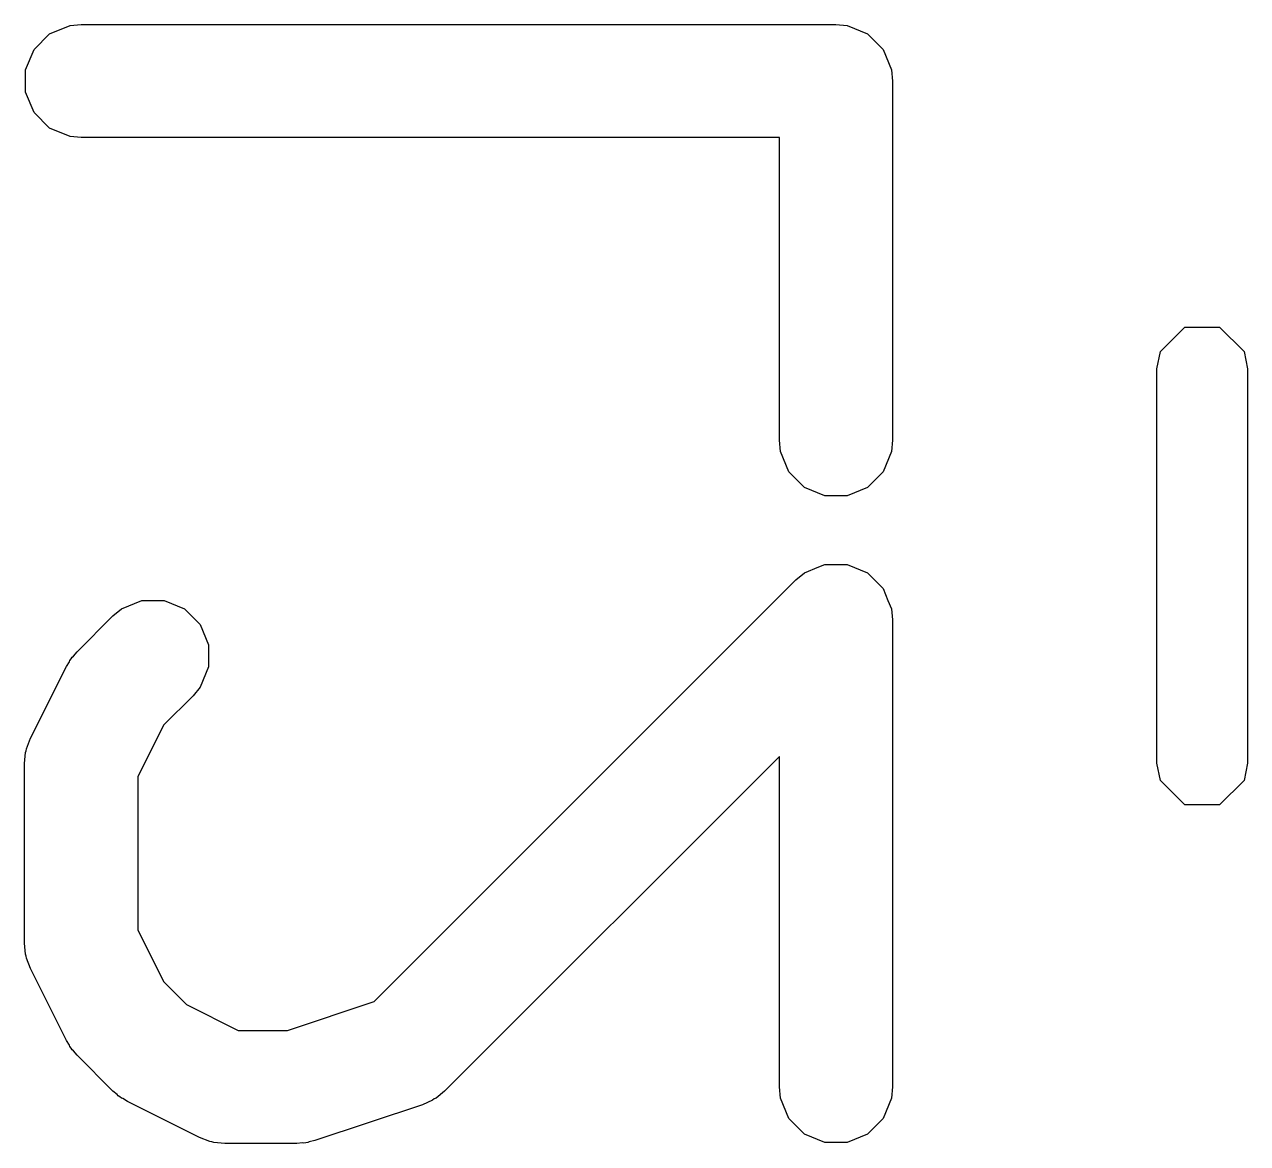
# Model space of a CAD drawing. Header units: inches. Extents: x 1.81 to 9.37, y -5.72 to -1.46.
# Drawn here: x 3.4776 to 3.5413, y -4.3668 to -4.3084 of the extents above; entities that cross this region are included whole.
import ezdxf

# ---------------------------------------------------------------- set-up
doc = ezdxf.new("R2010")
doc.units = ezdxf.units.IN
doc.header["$MEASUREMENT"] = 0
doc.layers.add('BLACK', color=250, linetype='CONTINUOUS')

msp = doc.modelspace()

# ---------------------------------------------------------------- linework, layer by layer
at = {"layer": 'BLACK', "linetype": 'CONTINUOUS'}
for p, q in [((3.478864, -4.30885), (3.479929, -4.308409)), ((3.479929, -4.308409), (3.480505, -4.308352)), ((3.480505, -4.308352), (3.519875, -4.308352)), ((3.519875, -4.308352), (3.520451, -4.308409)), ((3.520451, -4.308409), (3.521515, -4.30885)), ((3.47805, -4.309664), (3.478864, -4.30885)), ((3.521515, -4.30885), (3.52233, -4.309664)), ((3.477609, -4.310729), (3.47805, -4.309664)), ((3.52233, -4.309664), (3.522771, -4.310729)), ((3.477609, -4.311881), (3.477609, -4.310729)), ((3.522771, -4.310729), (3.522828, -4.311305)), ((3.522828, -4.311305), (3.522828, -4.330052)), ((3.47805, -4.312945), (3.477609, -4.311881)), ((3.478864, -4.31376), (3.47805, -4.312945)), ((3.479929, -4.314201), (3.478864, -4.31376)), ((3.480505, -4.314258), (3.479929, -4.314201)), ((3.516922, -4.314258), (3.480505, -4.314258)), ((3.516922, -4.330052), (3.516922, -4.314258)), ((3.536794, -4.325425), (3.538072, -4.324146)), ((3.538072, -4.324146), (3.53988, -4.324146)), ((3.53988, -4.324146), (3.541159, -4.325425)), ((3.536614, -4.326329), (3.536794, -4.325425)), ((3.541159, -4.325425), (3.541339, -4.326329)), ((3.536614, -4.3469), (3.536614, -4.326329)), ((3.541339, -4.326329), (3.541339, -4.3469)), ((3.516979, -4.330629), (3.516922, -4.330052)), ((3.522828, -4.330052), (3.522771, -4.330629)), ((3.51742, -4.331693), (3.516979, -4.330629)), ((3.522771, -4.330629), (3.52233, -4.331693)), ((3.518234, -4.332508), (3.51742, -4.331693)), ((3.52233, -4.331693), (3.521515, -4.332508)), ((3.519299, -4.332949), (3.518234, -4.332508)), ((3.520451, -4.332949), (3.519299, -4.332949)), ((3.521515, -4.332508), (3.520451, -4.332949)), ((3.518234, -4.336971), (3.518987, -4.336659)), ((3.518987, -4.336659), (3.519299, -4.33653)), ((3.519299, -4.33653), (3.520451, -4.33653)), ((3.520451, -4.33653), (3.521515, -4.336971)), ((3.495783, -4.359343), (3.517787, -4.337338)), ((3.517787, -4.337338), (3.518234, -4.336971)), ((3.521515, -4.336971), (3.52233, -4.337786)), ((3.52233, -4.337786), (3.522586, -4.338405)), ((3.482614, -4.338846), (3.483678, -4.338405)), ((3.483678, -4.338405), (3.48483, -4.338405)), ((3.48483, -4.338405), (3.485895, -4.338846)), ((3.522586, -4.338405), (3.522771, -4.33885)), ((3.480292, -4.341088), (3.482166, -4.339213)), ((3.482166, -4.339213), (3.482614, -4.338846)), ((3.485895, -4.338846), (3.486709, -4.339661)), ((3.522771, -4.33885), (3.522828, -4.339426)), ((3.486709, -4.339661), (3.48715, -4.340725)), ((3.522828, -4.339426), (3.522828, -4.363798)), ((3.480047, -4.341365), (3.480106, -4.341314)), ((3.480106, -4.341314), (3.480292, -4.341088)), ((3.48715, -4.340725), (3.48715, -4.341877)), ((3.477864, -4.345605), (3.479738, -4.341855)), ((3.479738, -4.341855), (3.479894, -4.341607)), ((3.479894, -4.341607), (3.479924, -4.341535)), ((3.479924, -4.341535), (3.479991, -4.341454)), ((3.479991, -4.341454), (3.480047, -4.341365)), ((3.48715, -4.341877), (3.486709, -4.342942)), ((3.486709, -4.342942), (3.486342, -4.343389)), ((3.486342, -4.343389), (3.484806, -4.344925)), ((3.484806, -4.344925), (3.483457, -4.347622)), ((3.477657, -4.346146), (3.477864, -4.345605)), ((3.477552, -4.346925), (3.477609, -4.346349)), ((3.477609, -4.346349), (3.477649, -4.346251)), ((3.477649, -4.346251), (3.477657, -4.346146)), ((3.477552, -4.356299), (3.477552, -4.346925)), ((3.516922, -4.346555), (3.499465, -4.364011)), ((3.516922, -4.363798), (3.516922, -4.346555)), ((3.536794, -4.347804), (3.536614, -4.3469)), ((3.541339, -4.3469), (3.541159, -4.347804)), ((3.483457, -4.347622), (3.483457, -4.355602)), ((3.538072, -4.349082), (3.536794, -4.347804)), ((3.541159, -4.347804), (3.53988, -4.349082)), ((3.53988, -4.349082), (3.538072, -4.349082)), ((3.483457, -4.355602), (3.484806, -4.3583)), ((3.477609, -4.356875), (3.477552, -4.356299)), ((3.477649, -4.356973), (3.477609, -4.356875)), ((3.477657, -4.357079), (3.477649, -4.356973)), ((3.477864, -4.35762), (3.477657, -4.357079)), ((3.479738, -4.361369), (3.477864, -4.35762)), ((3.484806, -4.3583), (3.486003, -4.359497)), ((3.486003, -4.359497), (3.488701, -4.360846)), ((3.491274, -4.360846), (3.495783, -4.359343)), ((3.488701, -4.360846), (3.491274, -4.360846)), ((3.479894, -4.361617), (3.479738, -4.361369)), ((3.479924, -4.361689), (3.479894, -4.361617)), ((3.479991, -4.36177), (3.479924, -4.361689)), ((3.480047, -4.361859), (3.479991, -4.36177)), ((3.480106, -4.36191), (3.480047, -4.361859)), ((3.480292, -4.362137), (3.480106, -4.36191)), ((3.482166, -4.364011), (3.480292, -4.362137)), ((3.482393, -4.364197), (3.482166, -4.364011)), ((3.482444, -4.364256), (3.482393, -4.364197)), ((3.482533, -4.364312), (3.482444, -4.364256)), ((3.499465, -4.364011), (3.499018, -4.364379)), ((3.516979, -4.364374), (3.516922, -4.363798)), ((3.522828, -4.363798), (3.522771, -4.364374)), ((3.482614, -4.364379), (3.482533, -4.364312)), ((3.482686, -4.364408), (3.482614, -4.364379)), ((3.482934, -4.364565), (3.482686, -4.364408)), ((3.486683, -4.366439), (3.482934, -4.364565)), ((3.498311, -4.364725), (3.492687, -4.366599)), ((3.49884, -4.364489), (3.498311, -4.364725)), ((3.49892, -4.364419), (3.49884, -4.364489)), ((3.499018, -4.364379), (3.49892, -4.364419)), ((3.51742, -4.365439), (3.516979, -4.364374)), ((3.522771, -4.364374), (3.52233, -4.365439)), ((3.518234, -4.366253), (3.51742, -4.365439)), ((3.52233, -4.365439), (3.521515, -4.366253)), ((3.487224, -4.366646), (3.486683, -4.366439)), ((3.48733, -4.366654), (3.487224, -4.366646)), ((3.487428, -4.366694), (3.48733, -4.366654)), ((3.488004, -4.366751), (3.487428, -4.366694)), ((3.491753, -4.366751), (3.488004, -4.366751)), ((3.492045, -4.366722), (3.491753, -4.366751)), ((3.492123, -4.366728), (3.492045, -4.366722)), ((3.492225, -4.366705), (3.492123, -4.366728)), ((3.492329, -4.366694), (3.492225, -4.366705)), ((3.492401, -4.366664), (3.492329, -4.366694)), ((3.492687, -4.366599), (3.492401, -4.366664)), ((3.519299, -4.366694), (3.518234, -4.366253)), ((3.520451, -4.366694), (3.519299, -4.366694)), ((3.521515, -4.366253), (3.520451, -4.366694))]:
    msp.add_line(p, q, dxfattribs=at)

doc.saveas('drawing.dxf')
